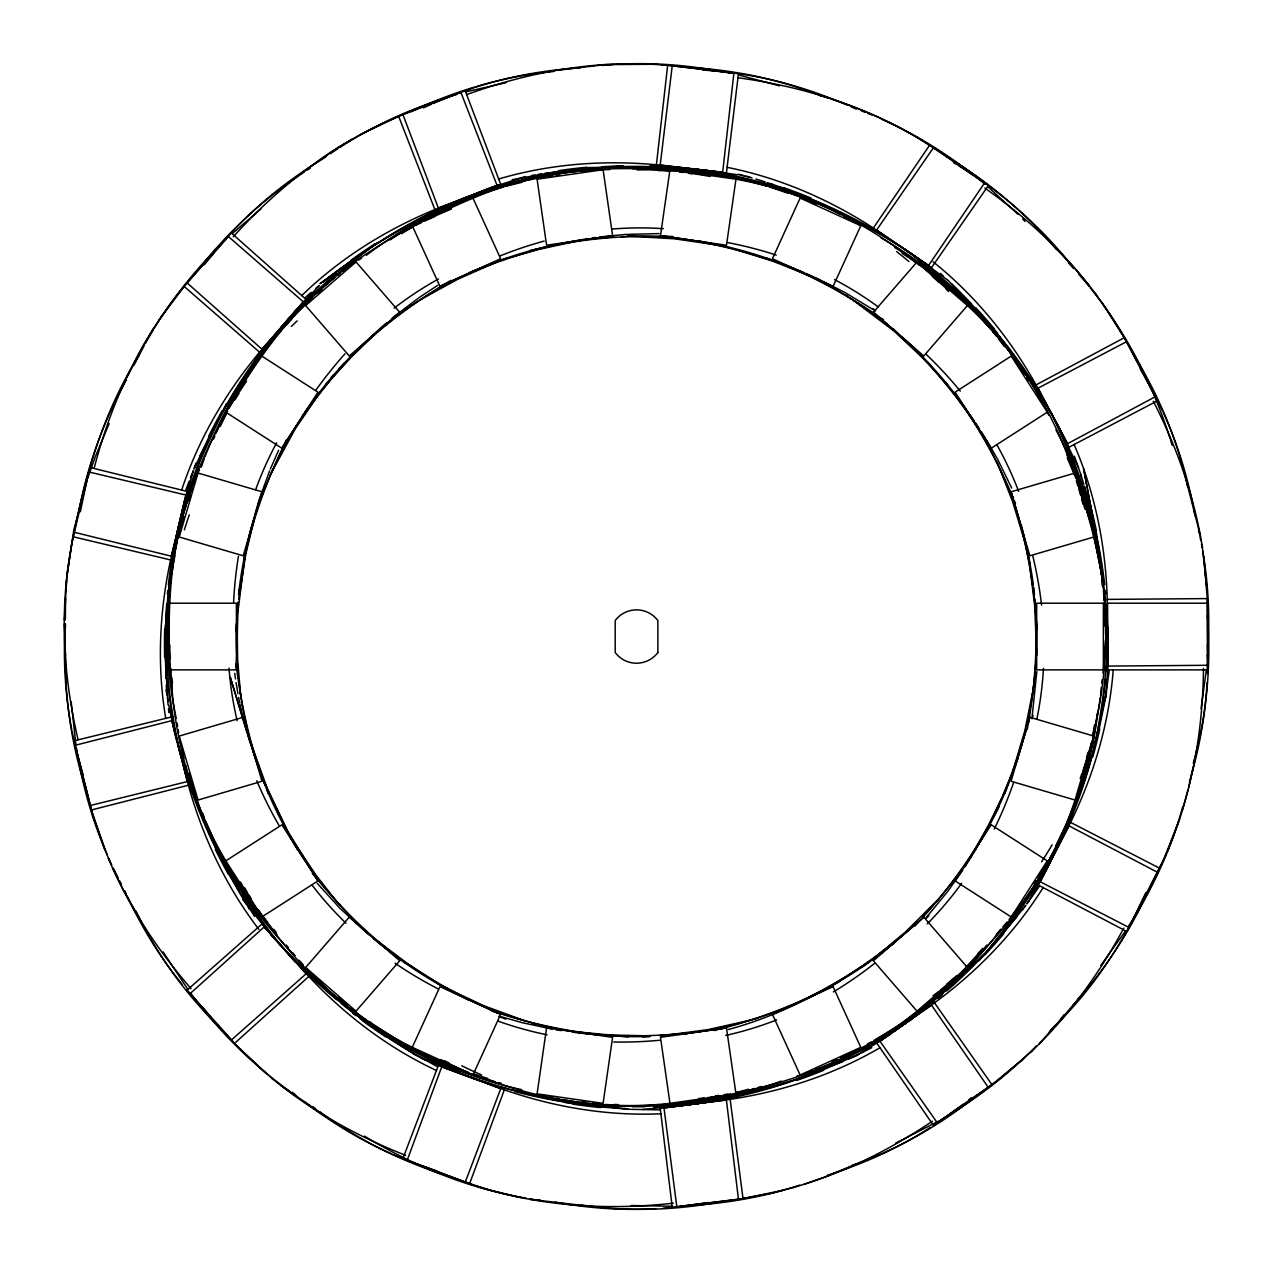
<?xml version="1.0" encoding="UTF-8"?>
<svg xmlns="http://www.w3.org/2000/svg" width="1273" height="1273" viewBox="0 0 1273 1273"><rect width="100%" height="100%" fill="white"/><g stroke="black" fill="none" stroke-linecap="round" stroke-linejoin="round"><path stroke-width="1.5" d="M65.528 654.147C64.764 698.416 71.447 742.716 84.479 784.995M1105.601 634.065L1105.394 614.286M64.398 620.031L66.832 576.303L71.829 543.094M237.096 623.945L237.653 660.066L240.724 696.347M1203.478 668.357C1202.905 731.179 1191.814 794.336 1167.007 852.226M169.85 645.045L169.707 669.884L172.332 689.441M1107.908 627.796C1107.335 671.285 1101.75 714.646 1092.107 757.037M65.591 598.294L65.337 619.951M1207.44 673.576L1207.504 655.054M1105.441 640.621L1104.28 660.21M236.126 631.694L236.571 623.102M237.43 613.475L238.051 602.288M165.633 628.814C167.543 583.655 175.069 538.877 186.049 495.07L88.744 471.917L80.358 511.746M169.707 603.195L236.396 603.195L236.396 669.884L169.707 669.884C167.829 614.684 169.102 558.354 185.985 505.254C195.819 472.776 209.727 441.588 227.008 412.404M168.195 605.152C165.538 643.072 168.386 681.31 176.279 718.481M65.91 591.118L66.61 580.345M65.146 623.929C63.125 659.366 65.082 695.106 71.829 729.97M1036.827 671.555L1032.148 716.269M1207.488 656.391C1210.034 621.304 1208.793 585.851 1202.746 551.145M1207.059 682.805C1205.276 716.365 1199.007 749.59 1189.459 781.781M168.848 597.514L169.611 589.892M1100.556 695.376L1101.225 687.579M1113.254 669.678C1109.229 722.762 1093.968 774.684 1070.577 822.406L1040.073 881.696L1129.008 927.476L1145.971 892.437M237.478 611.088L238.306 602.495M66.912 576.764L73.818 529.918L86.93 480.621M1105.998 697.397L1107.892 663.949L1107.383 625.807M238.735 592.995L239.085 589.288M1103.675 666.718L1102.975 673.21M238.688 599.058L245.784 554.232L255.825 512.669M1206.343 670.059L1201.044 708.711M656.407 164.79L667.657 65.384L733.932 72.895L722.666 172.285L656.407 164.79C603.497 159.841 549.522 163.978 498.475 179.047M169.898 578.658L166.015 628.241L165.92 678.461M1100.381 697.318L1093.189 743.273L1080.92 787.748M726.406 173.001L738.467 73.691L672.255 65.655L660.21 164.965L726.406 173.001L726.056 174.719M1109.229 670.616L1105.091 699.832L1099.204 728.888M170.28 575.396L174.672 545.751M170.662 578.34L167.415 624.343L169.723 669.964M1097.246 713.294C1091.757 759.567 1077.945 804.822 1056.335 846.131M192.096 488.164C171.903 542.473 165.14 601.397 169.914 659.016M170.884 576.685L171.839 570.113M1101.702 682.933L1102.163 679.702M1035.044 678.62L1035.474 675.597M637.057 169.914L669.884 169.723L735.969 179.207L726.485 245.228L660.48 235.728L669.964 169.723C710.541 171.012 750.847 178.952 788.974 192.859M170.502 582.27L171.059 578.467M171.616 574.68L173.844 561.425M1094.589 724.544L1092.711 735.523M1034.137 684.651L1024.813 730.75L1012.003 773.936M172.094 568.474L174.687 553.707M1028.377 723.478C1035.41 682.392 1037.877 640.446 1034.854 598.835M1106.571 692.035L1093.236 750.768L1073.425 810.551M244.814 557.272L237.908 611.899L236.396 669.884M174.958 544.112L178.443 526.099M1027.279 729.477L1027.836 726.485M1193.628 764.882L1195.045 757.18M245.132 555.41L249.779 533.323M175.022 552.068L177.472 540.627M88.744 471.917L73.309 536.792C58.844 603.593 62.616 673.369 78.051 739.629M78.783 511.444C87.63 465.313 103.67 420.551 126.536 379.497M186.049 495.07L170.614 559.945C159.332 611.883 156.929 665.954 165.745 718.449M174.178 559.531L174.958 555.776M1193.231 766.792L1188.584 787.621M72.211 541.296L74.12 532.257C86.659 470.278 105.166 408.474 139.489 354.801M1091.343 742.811C1079.679 801.799 1055.715 858.75 1019.212 906.742M178.809 524.492L184.919 499.048M243.732 560.486C252.77 518.732 267.41 478.234 286.425 439.997M1092.616 736.208C1102.02 699.291 1106.603 661.133 1105.696 623.038C1105.25 571.529 1090.69 521.644 1075.049 473.031L1067.029 454.986M90.081 467.509L187.211 491.442L171.25 556.19L74.12 532.257M1032.101 718.752L1033.008 715.124M177.838 539.004L180.018 530.3M250.24 531.509L258.769 500.814L269.605 470.883M1195.156 756.082C1207.265 710.366 1211.148 662.596 1207.44 615.495M94.122 468.305C111.101 402.698 140.157 339.541 183.471 287.109M1188.091 789.483L1182.458 809.803M1193.278 763.068L1194.233 759.567M185.428 497.122L193.385 470.676M180.877 526.815L183.805 516.44M1182.712 806.843C1171.176 849.139 1152.399 889.27 1128.674 926.06M1082.671 771.677L1093.841 736.065L1029.857 717.272C1016.793 765.089 998.462 811.697 972.858 854.247M1029.857 717.272L1011.064 781.256L1075.049 800.049L1093.841 736.065M181.705 514.372L199.766 461.749L222.727 410.781M1091.9 756.719C1079.249 800.112 1061.221 841.803 1040.073 881.696M1086.537 757.594L1088.144 752.263M181.609 490.28C198.206 439.694 225.464 392.943 259.581 352.191L303.404 301.924L227.994 236.189L204.253 264.752M87.519 478.759L95.38 456.546L109.176 423.559M194.005 468.798L195.931 463.229M188.659 500.973L190.441 495.865M1179.53 819.191L1164.031 858.67L1129.008 927.476M1075.049 800.049C1053.996 863.874 1015.44 921.318 966.334 966.971M1002.869 795.72L1011.51 775.352M1080.284 789.562L1068.397 819.907L1055.747 845.765M201.309 466.936L204.332 458.455M1017.7 758.867L1010.364 778.201M437.069 1171.001L407.089 1160.499L441.795 1066.679L504.347 1089.815C554.535 1107.287 607.921 1116.182 661.101 1113.764M407.089 1160.499L469.626 1183.635L504.347 1089.815M1080.204 778.392L1082.05 773.363M1007.93 785.155L1009.871 779.919M185.699 490.312L189.184 481.13M473.97 1185.258L402.873 1158.621L439.09 1063.512M465.218 1182.283L500.703 1088.749L438.342 1065.103M193.225 485.093L195.596 478.998M205.048 456.641C219.417 418.737 239.213 382.823 264.179 350.855M1072.232 813.622L1059.152 844.349M1004.572 793.843L1006.641 788.655M190.664 477.486L192.128 473.827M196.806 475.975L199.32 469.928M190.457 477.9L193.48 470.596M213.546 439.169L214.819 436.13M195.183 466.57L209.409 436.146M270.306 469.132L278.628 450.276M194.26 468.782L196.631 463.324M216.108 433.091C241.934 372.337 283.911 318.902 335.101 277.434M200.625 466.936L201.93 463.945M1163.22 860.707L1166.243 853.928M1149.63 888.172C1130.344 931.04 1104.359 970.933 1072.55 1005.575M122.319 387.533L126.345 378.59M495.006 1081.636L473.031 1075.049L412.277 1047.313L439.981 986.655L500.639 1014.358L472.935 1075.017C427.871 1060.393 386.244 1036.477 348.897 1007.516M860.787 225.751L833.083 286.409L772.425 258.705L800.128 198.047L860.787 225.751L858.05 224.143M220.261 426.407L227.549 411.37M199.877 456.1L225.544 406.851L255.65 360.402M1002.169 797.312L988.262 825.588L972.556 853.451M1058.436 845.861L1041.171 879.85M127.189 376.84L142.194 347.593L153.89 327.941M1059.979 1020.691C1104.996 975.866 1135.436 919.233 1162.456 862.394M269.908 475.609L295.161 428.985L322.053 389.299M133.872 365.367L144.39 345.158M223.459 409.365L226.387 403.716M999.066 806.732C977.059 850.316 948.369 890.4 915.001 925.98M1055.556 847.611L1049.986 857.891M1126.653 931.422L1038.084 884.942L1069.065 825.891L1157.65 872.371M1127.512 929.799L1131.824 921.62M229.204 408.06C246.214 375.79 266.566 344.967 291.644 318.361M1123.741 928.176C1099.331 973.622 1068.715 1016.013 1031.305 1051.673M1040.2 881.568L1027.104 903.623M145.233 343.615L153.158 330.057M1049.175 859.355L1038.036 877.797M1048.904 864.001L1018.782 910.768L985.334 953.541M223.173 410.861C245.848 371.764 273.313 335.595 303.404 301.924M968.801 859.577L971.617 854.979M971.872 855.838L964.87 866.929M1037.097 882.714L1038.545 880.375M154.049 328.561C173.987 296.036 198.27 266.248 225.719 239.801M246.532 381.168L225.798 412.197L281.89 448.255C310.517 401.838 344.856 358.509 386.403 322.976M964.982 865.688L966.923 862.648M1043.239 887.424C1015.027 932.552 977.362 971.442 934.493 1002.822L879.914 1041.155L937.405 1123.009L963.088 1104.296M225.798 412.197C254.043 364.746 285.566 318.059 328.482 282.511C354.308 260.504 382.871 241.79 413.2 226.578M281.89 448.255L317.948 392.164L261.84 356.106M234.805 399.817L238.863 393.596M962.818 870.064L947.685 891.466L926.251 917.499M1034.137 883.828L1036.127 880.836M1125.491 931.009L1100.747 965.475M873.358 228.058L929.529 145.281L984.713 182.723L928.542 265.5L873.358 228.058C828.803 199.097 779.108 177.679 726.899 167.288M158.839 320.303L184.171 286.473L227.994 236.189M930.42 269.224L988.357 185.54L985.318 183.423M1039.277 886.39L1027.932 902.462M302.306 415.985L304.295 413.184M256.796 358.811L267.314 344.649M1026.993 903.687L1029.348 900.504M305.281 411.768L310.389 404.862M1077.435 999.83L1079.79 996.664M1025.561 905.612L1003.283 933.316M1022.203 909.988L1025.799 905.262M1001.055 929.163C980.528 956.469 956.755 981.388 930.117 1002.79M312.474 402.109L331.012 379.259M1017.238 909.336L1009.091 919.567M198.572 269.43C228.265 231.479 264.084 198.317 304.406 171.935M325.427 384.844L327.718 381.916M1073.807 1004.461L1039.42 1043.653M269.701 341.546L275.143 334.624M1017.318 916.226L986.098 952.172L946.221 990.633M986.782 945.075C948.083 993.815 897.417 1032.737 840.626 1058.102M1060.823 1018.782L1064.164 1014.692M266.534 347.831L273.822 338.92M331.155 377.524L333.526 374.66M982.804 948.369C938.185 1001.66 880.805 1045.149 815.452 1069.591M280.681 327.813L285.168 322.451M1007.007 922.082L1002.774 927.062M220.229 245.466C249.031 211.143 284.134 182.405 322.324 159.125M286.298 321.098L296.641 309.307M917.037 261.904L967.432 305.568L923.768 355.979L873.373 312.299L917.037 261.904L948.608 290.642M276.336 336.04L281.381 330.248M979.048 960.749L984.3 954.766M332.158 377.954L352.319 356.042L379.227 330.121M1049.366 1032.069L1053.996 1026.802M1000.626 929.529L996.282 934.43M306.109 299.25L261.888 349.168L187.004 282.829L231.225 232.911L307.334 300.523M233.277 236.778C257.878 209.504 285.152 184.617 314.972 163.167C360.036 129.83 412.627 109.001 465.218 90.797L473.97 87.821M301.319 304.183L319.38 285.613M286.6 324.615L291.899 319.046M938.885 898.738L905.596 931.852L871.607 960.113M339.255 368.358L344.506 362.869M292.79 317.152L312.537 297.898M290.578 317.009L331.028 278.787L373.737 245.259M983.886 954.575C952.506 987.116 917.181 1015.647 879.914 1041.155M982.74 948.767L978.062 953.429M1036.206 1046.072C1007.914 1075.001 975.452 1099.777 940.461 1120.065M1050.32 1030.43L1057.242 1023.492M301.685 295.607C339.891 258.546 385.751 229.808 434.889 209.584L497.059 185.444L460.826 92.197L433.043 103.511M352.589 354.833C382.202 326.19 415.38 301.24 450.897 280.362M926.219 918.279L928.94 915.717M1032.451 1050.607L997.252 1080.936L933.475 1125.427L875.76 1041.585M232.275 233.596L260.949 208.899M206.592 1011.987L189.868 993.847L264.211 926.903L308.83 976.471C345.158 1015.249 388.297 1047.95 436.496 1070.513M189.868 993.847L234.487 1043.399L308.83 976.471M1024.67 1057.895L991.969 1084.691L937.405 1123.009M305.297 297.548L311.185 292.344M317.916 293.124L321.958 289.544M187.067 990.171L194.339 998.557M263.288 922.845L187.004 990.235L238.847 1048.188L273.202 1079.488M231.225 1040.152L306.109 973.813L261.888 923.896M940.19 990.314L967.432 967.496L923.768 917.101C867.661 967.83 801.783 1009.457 728.363 1029.523M383.221 326.509L387.31 322.928M943.245 993.211L937.262 998.334M923.768 917.101L873.373 960.765L917.037 1011.176L967.432 967.496M315.64 288.494L318.648 285.948M946.826 984.077L956.723 975.643M931.247 1003.363L934.271 1000.864M323.199 282.176L351.459 260.599M392.116 318.123L418.944 297.707L437.721 285.327M976.757 1095.56C939.522 1125.634 897.274 1149.567 852.083 1165.4M893.741 943.388C865.831 965.427 835.327 984.029 803.534 999.878M968.689 1099.872L971.49 1097.66M329.071 277.514C365.319 248.951 405.116 224.971 447.03 205.685M917.037 1011.176C864.828 1053.471 801.322 1080.968 735.333 1092.807M922.113 1010.746L908.174 1021.455M337.679 275.414L340.257 273.409M366.369 255.268C403.636 226.849 445.725 204.635 490.471 190.664M928.622 1003.999L900.711 1024.272L874.408 1040.136M933.077 995.741L938.79 991.428M868.616 962.356L862.617 966.764M342.867 271.42L345.476 269.462M304.645 171.043L333.096 150.946L352.589 138.996M343.439 266.407L320 283.752L359.607 254.95M905.342 1023.508L893.996 1031.655M348.118 267.537L350.759 265.611M375.042 244.336L377.651 242.507M353.433 263.734L356.106 261.856M323.167 158.711L326.031 156.706M876.651 1043.096L931.534 1005.209L988.357 1087.54M933.475 1125.427L936.514 1123.327M891.116 1033.628L881.027 1040.407M390.111 239.945C471.042 184.092 572.914 160.716 670.282 170.916M358.795 260.01L361.516 258.18M932.393 1121.195C889.668 1150.092 842.853 1173.388 793.159 1187.566M330.359 153.699L337.631 148.861M905.564 1023.397L857.907 1051.45L802.388 1077.388M908.524 1021.439L911.5 1019.498M404.814 309.45L407.376 307.811M307.366 170.025L310.31 168.131M261.84 916.974L225.798 860.866L281.89 824.809L317.948 880.916L261.84 916.974L243.143 886.74M930.356 1127.417C898.499 1148.103 863.54 1163.824 827.355 1175.265M879.579 1041.362L853.037 1057.465M340.575 146.984L344.999 144.167M401.52 233.723L417.401 224.112M409.938 306.172L412.516 304.549M375.392 244.623C413.645 220.531 454.763 201.277 497.059 185.444M415.109 302.942L417.703 301.351M346.479 143.244C380.882 121.937 418.324 105.643 457.15 94.329M420.313 299.776L457.516 279.376L497.282 261.697M880.057 1047.695C834.101 1074.539 782.688 1091.47 730.145 1099.331L663.997 1107.908L676.854 1207.106L708.297 1202.476M938.885 1120.956L895.731 1143.106M419.008 223.221C467.477 195.596 521.469 177.011 577.099 171.473M839.639 981.388C802.07 1002.297 761.747 1018.098 720.216 1029.077M1036.063 384.907L1124.266 337.711L1155.725 396.508L1067.538 443.704L1036.063 384.907C1009.775 337.982 975.166 295.495 933.109 261.808M360.514 134.524L398.672 116.336L460.826 92.197M1162.456 410.67L1126.653 341.641L1038.084 388.138L1069.065 447.189L1157.65 400.693L1154.229 394.137M871.798 1047.679L861.28 1053.01M867.629 1043.78L871.05 1041.998M792.236 1005.368L801.942 1000.673M416.526 224.971L421.522 222.568M859.53 1053.901L823.345 1069.766M451.533 208.963L412.277 225.751L439.981 286.409C484.679 264.975 531.907 248.299 580.822 239.801M854.851 1056.288L857.875 1054.887M411.131 111.706C455.909 90.208 504.331 76.157 553.819 71.447M412.277 225.751C451.501 207.976 490.376 187.37 533.069 179.111M439.981 286.409L500.639 258.705L472.935 198.047M423.288 107.919L431.42 104.227M856.315 1163.92L825.795 1176.698L804.059 1184.256M448.812 204.858L455.241 201.977M424.864 220.961L435.032 216.41M848.757 1059.025L851.812 1057.672M832.351 1061.682L837.316 1059.534M1067.458 447.873L1069.065 447.189M456.848 201.261L489.262 188.229L525.399 176.486M842.631 1061.698L792.442 1080.475L741.507 1094.939M469.832 272.247L497.154 261.808M477.884 193.05L481.099 191.762M465.218 90.797L500.703 184.33L438.342 207.976L402.873 114.443M498.666 261.14L507.386 257.878M809.31 1071.85L812.381 1070.736M466.873 94.552C530.793 71.24 599.615 59.083 667.657 65.384M781.304 1081.095C740.202 1096.005 696.713 1104.518 652.969 1105.441M462.879 198.317L496.693 187.242L533.116 177.79M477.614 193.671L480.239 192.812M498.793 261.236L508.643 257.973M796.93 1076.051L800.049 1075.049M799.826 1185.083C762.368 1197.527 723.08 1204.051 683.696 1205.833M796.293 1079.568C753.393 1093.793 708.854 1102.657 663.997 1107.908M758.103 1087.492L761.238 1086.49M475.704 87.216C507.036 77.112 539.593 70.986 572.389 68.36M510.298 257.464L538.829 249.397L576.908 241.202M754.969 1088.479C713.119 1101.527 669.073 1107.478 625.266 1105.696M1093.841 537.015L1029.857 555.792L1011.064 491.808L1075.049 473.031L1087.285 506.67L1096.371 541.598M492.301 190.075L503.344 186.86M748.54 1089.242L736.001 1092.616M755 1019.005L757.944 1018.193M794.67 1187.168L771.311 1193.262L740.281 1199.086M752.072 1019.8L707.677 1029.666L663.058 1035.57M465.838 91.879L506.113 82.65M505.206 186.383L522.01 182.278M83.382 775.989L74.98 745.341L171.919 720.613L188.388 785.234C202.693 837.093 226.133 886.629 258.896 929.401M74.98 745.341L91.465 809.962L188.388 785.234M714.312 1030.589L717.272 1029.841M784.391 1190.016L743.002 1198.545L676.854 1207.106M108.969 859.896L93.104 816.232L74.12 740.822L172.985 716.588M90.081 805.57L187.211 781.622L171.25 716.874M529.6 250.654L536.967 248.872M738.308 1095.703L715.426 1100.588M512.239 179.684L558.831 171.187M730.607 1094C675.756 1107.144 618.089 1109.992 562.539 1099.506M534.883 177.408L580.997 168.8M538.813 248.426L548.106 246.437M549.952 246.039C590.37 237.956 631.758 234.9 672.924 236.539M534.708 178.777L538.24 178.125M541.757 177.456L545.29 176.804M713.787 1100.89L702.298 1102.927M531.589 175.531L534.883 174.958M580.424 240.549L583.973 239.961M724.385 1094.621L728.029 1094.016M695.726 1104.009L699.004 1103.468M717.367 1202.46C672.637 1210.543 626.618 1211.625 581.618 1204.99M538.177 174.401L541.486 173.876M582.668 239.499L588.221 238.608M558.99 70.126L604.946 64.637L653.813 64.271M548.822 176.199L552.387 175.658M555.935 175.101L559.484 174.56M707.82 1097.612L735.969 1093.857L726.485 1027.852C675.724 1036.111 623.754 1038.768 572.643 1032.196M544.796 173.367L608.017 167.161L669.312 167.018M690.793 1104.725L642.515 1109.499M726.485 1027.852L660.48 1037.336L669.964 1103.357L735.969 1093.857M584.323 168.307L590.974 167.384M715.187 1095.91L718.879 1095.417M591.929 238.019L595.637 237.526M599.344 237.017L625.441 234.439L659.143 233.596M672.255 1207.409L660.21 1108.115L726.406 1100.079L738.467 1199.373L663.058 1208.22M679.607 1206.533L683.283 1206.104M673.274 1203.192C607.189 1210.607 539.227 1206.358 475.704 1185.847M687.006 1033.724L680.164 1034.344M698.941 1098.504L704.255 1097.963M698.495 1103.755L677.252 1105.569M669.964 1103.357C603.163 1110.708 534.883 1099.506 472.967 1073.791M602.097 65.464L612.854 64.589M580.361 171.155L590.131 170.375M587.442 168.147C629.18 164.853 671.205 166.381 712.769 171.107M576.271 68.042L580.186 67.803M655.675 1208.698C622.051 1210.671 588.253 1208.172 555.139 1202.237M673.306 1034.869L659.509 1035.554M673.688 1105.76L654.067 1106.603M642.626 1036.843L650.057 1036.477M620.015 64.175C657.154 62.25 694.453 65.735 730.813 73.309M599.917 169.85L609.719 169.564M632.633 168.704C669.884 167.256 707.358 170.773 743.575 179.604M649.119 1035.824L610.674 1035.013L569.89 1031.21M645.109 1106.746L632.554 1106.746M671.937 1206.231L631.233 1205.531M1107.239 599.392L1207.265 598.596L1207.806 665.286L1107.781 666.081L1107.239 599.392C1105.76 546.276 1095.162 493.208 1074.046 444.341M1207.552 603.195L1107.526 603.195L1107.526 669.884L1207.552 669.884L1207.44 599.503M659.685 1109.897L630.183 1109.308L600.617 1106.953M658.459 170.614C721.489 171.362 784.836 185.412 840.88 214.66M627.573 236.142L674.531 238.815L719.102 245.323M625.361 1106.651L575.173 1103.643M628.528 1036.827L613.379 1035.888M689.871 67.533C735.253 69.983 780.301 79.547 822.549 96.398M618.598 1105.378L605.264 1104.439M675.979 167.4L685.956 168.084M582.143 1205.388L530.332 1199.373M614.604 1104.423L618.439 1104.662M628.098 1109.26L568.283 1102.068L510.091 1089.577M702.298 69.872L733.932 72.895M1105.776 669.741L1107.526 669.884M661.228 64.7L670.425 65.496M692.592 168.641L738.101 174.783M609.592 1035.601C569.556 1032.069 529.966 1023.651 491.808 1011.048M592.772 1103.166L598.135 1103.707M565.164 1102.577L568.49 1102.943M714.424 171.298L722.666 172.285M679.464 172.03L683.14 172.492M731.132 72.784L734.792 73.245M582.095 1101.75L585.66 1102.227M660.48 235.728C709.666 241.854 758.406 253.359 804.154 272.661M738.181 77.796C805.602 86.85 872.196 108.062 929.529 145.281M669.964 169.723L710.318 176.454M536.872 1199.787L540.452 1200.264M691.7 168.561L745.978 179.175L795.195 193.337M688.645 173.319L692.321 173.892M555.951 1029.777L561.504 1030.621M529.759 1198.72L533.307 1199.261M738.467 73.691C776.005 79.021 812.62 90.065 847.372 105.15M526.195 1198.132C468.798 1188.727 414.091 1166.132 364.476 1136.137M572.118 1103.07C527.515 1095.735 483.963 1082.862 441.795 1066.679M552.275 1029.109L522.964 1022.871L501.307 1016.777M700.007 241.218L703.38 241.838M740.043 175.117L749.702 177.011M735.969 179.207C803.343 191.205 866.818 222.027 919.52 265.436M556.11 1098.249L559.324 1098.885M706.738 242.554L721.871 245.944M723.51 246.198L727.154 246.978M520.673 1197.591L489.707 1190.016L469.626 1183.635M549.729 1096.88L552.912 1097.581M521.771 1089.672C480.923 1080.713 441.317 1065.772 405.085 1044.799M738.483 74.932L779.49 85.848M543.348 1095.401L546.531 1096.148M73.309 536.792L170.614 559.945M723.557 246.341L731.927 248.506M498.173 1082.48L501.371 1083.307M745.453 180.034L767.603 186.24M738.786 174.258L744.482 175.785M500.384 1086.919L508.468 1089.131M733.614 248.935L773.618 261.474L813.32 277.323M746.376 176.295L752.057 177.934M487.798 1078.47L473.636 1073.982M532.337 1023.237L535.249 1024.129M755.844 179.032L765.28 181.959M490.741 1084.103L471.694 1077.976M446.855 1175.679L452.042 1177.286M819.876 95.475L829.232 98.387M526.513 1021.423L483.835 1005.718L443.115 986.559M769.433 186.845L787.589 193.114M187.211 491.442L188.881 491.999M767.142 182.58L772.775 184.458M445.136 1175.138C400.406 1160.801 357.888 1139.478 319.889 1111.838M831.094 98.976C865.926 110.369 899.597 125.661 930.356 145.663M798.378 194.387L801.56 195.469M770.547 183.789L773.713 184.887M804.727 196.567L807.894 197.681M470.135 1077.419L443.768 1067.554L413.152 1053.901M774.652 185.078L783.977 188.372M468.353 1072.232C426.487 1057.386 386.101 1037.081 351.65 1008.789M780.015 187.163L795.673 193.146M790.533 193.432L798.362 196.392M765.932 257.878C804.727 272.136 841.596 291.453 875.872 314.511M404.591 1159.289L409.779 1161.262M861.375 110.878L864.749 112.183M405.737 1155.343C357.681 1136.582 311.917 1111.297 272.008 1078.47M868.091 113.504L871.432 114.872M798.792 194.403L801.895 195.66M498.857 1016.379L505.779 1019.196M800.017 197.076L816.55 204.046M804.982 196.933L808.069 198.238M392.657 1154.356L402.873 1158.621M811.14 199.543L864.844 225.353M458.009 1071.771L460.555 1072.853M460.444 1073.314L410.367 1049.047L363.871 1020.994M810.726 198.986C849.218 215.471 885.722 236.348 920.331 259.851M805.873 273.409L812.747 276.416M500.639 1014.358C455.177 994.627 411.64 969.851 373.18 938.456M881.362 119.089C918.804 135.527 953.461 157.932 984.777 184.139M472.935 1075.017L440.872 1059.709M850.953 106.757L856.315 109.16M814.975 278.071L819.907 280.299M390.954 1153.593C360.211 1140.019 331.362 1122.372 304.645 1102.036M814.465 277.164L844.588 292.281L873.405 309.785M444.293 1060.648L449.289 1063.162M468.846 1000.307L443.099 986.4M1070.577 822.406L1159.528 868.17M412.277 1047.313C352.112 1017.398 300.73 971.06 262.54 915.939M437.037 1066.456L411.195 1052.214L386.117 1036.381M843.776 216.187L849.521 219.306M438.198 983.886L441.476 985.668L407.933 963.9L374.007 938.265M867.725 226.928L876.508 231.829M881.107 237.924C917.96 258.928 951.679 285.566 980.146 317.041M425.277 1060.25C391.209 1041.298 359.257 1018.623 329.771 993.147M877.956 232.673L880.852 234.343M953.509 162.578L956.58 164.424M946.635 156.579L951.265 159.38M886.629 237.733L893.773 242.061M403.414 1043.86L374.421 1025.131M322.324 1113.955L280.935 1085.551M894.919 247.63C957.216 284.802 1008.518 339.78 1042.826 403.573M958.108 165.347L984.713 182.723M1036.588 884.003L1038.084 884.942M895.19 242.936L909.177 251.927M952.793 160.35C991.699 184.49 1026.945 214.58 1056.574 249.508M902.207 253.391L908.429 257.448M969.915 173.033L973.018 175.101M845.463 294.859L848.009 296.545M910.561 252.834L947.223 279.774M850.523 298.232L894.028 331.075L931.231 365.765M359.909 1018.32L362.55 1020.119M293.649 1094.032L296.545 1096.021M921.7 260.79L928.542 265.5M931.534 267.855L876.651 229.983L933.475 147.652C985.779 180.782 1036.206 218.813 1073.807 268.619M979.239 179.222L982.279 181.323M909.988 258.467L916.083 262.699M880.9 317.964L883.398 319.714M352.716 1013.34L355.963 1015.631M984.777 188.038C1026.945 217.747 1065.342 253.247 1096.228 294.684M286.536 1088.94L289.385 1090.977M369.775 1021.71L372.878 1023.985M920.65 265.866C958.155 292.885 992.192 325.379 1017.843 364.03M312.84 1106.619L315.656 1108.703M285.136 1087.906C249.206 1061.507 217.54 1029.443 191.03 993.624M407.217 964.536C371.796 938.44 339.986 907.538 312.315 873.358M912.041 254.584L954.845 290.133L994.356 329.675M362.694 1019.689C326.604 992.463 294.015 960.844 264.211 926.903M872.721 308.543L875.649 310.867M346.304 1005.447L326.381 988.246L305.584 967.432M292.344 1092.282L295.4 1094.78M369.854 934.828L360.211 926.68M368.868 934.843L339.923 908.238L317.2 883.319M873.373 312.299C911.436 344.044 946.221 380.086 974.275 421.045M337.854 997.3L347.449 1005.431M939.745 277.243L942.084 279.233M987.8 186.638L1017.827 214.15M184.171 286.473L259.581 352.191M932.202 276.257L939.108 282.495M328.259 991.858L305.074 970.615L282.383 947.478M265.023 1072.63L234.487 1043.399M940.476 273.361L943.357 276.034M902.414 337.106C931.772 364.746 957.185 396.364 979.462 429.924M947.701 280.044L971.331 303.881M967.432 305.568C1016.745 351.237 1052.978 410.177 1074.11 473.811M951.647 283.879C988.723 319.937 1020.612 361.214 1046.979 405.689M945.919 288.86L948.592 291.485M1050.32 242.65L1074.476 268.03L1089.258 285.661M295.002 955.705C253.136 913.759 220.213 862.792 199.638 807.193M1022.68 218.972L1025.067 221.438M215.471 1023.253C183.041 990.521 155.958 952.506 135.909 911.022M1068.333 262.699L1073.107 267.855M280.012 944.9L270.719 934.509M303.372 965.029L298.996 960.16M995.422 330.853L997.539 333.224M276.83 934.462L246.166 896.208L222.075 857.175M295.384 962.277C264.418 927.667 237.956 889.143 215.63 848.439M983.981 321.321L988.994 327.129M191.077 988.66C157.231 949.722 128.462 906.058 108.396 858.448M1078.947 274.395L1084.628 281.031M273.679 929.322L276.098 932.138M267.33 930.563L242.729 899.438M292.583 952.729L294.7 955.227M339.796 905.517L316.356 875.649L293.697 841.899M182.294 984.538C160.223 957.646 141.987 927.699 127.189 896.24M1085.742 282.383L1089.067 286.425M286.33 945.139L288.398 947.685M992.669 331.569L996.298 336.04M267.648 922.241C229.586 876.349 200.291 822.644 185.476 764.723M994.118 330.057C1022.633 365.128 1046.708 403.636 1067.538 443.704M1090.181 287.778C1126.207 332.333 1152.765 384.144 1170.11 438.644M945.473 381.948L947.796 384.939M998.669 339.064L1004.492 346.702M951.233 389.474C976.28 422.843 996.886 459.458 1013.181 497.838M1095.305 293.411L1109.292 313.11L1126.653 341.641M187.799 989.28L163.103 951.902M934.493 1002.822L991.969 1084.691M1101.606 302.019L1124.266 337.711M258.403 909.813L261.506 914.412M975.325 422.604L979.478 428.842M254.52 916.417L228.981 874.217M1018.83 365.526L1024.765 374.533M317.948 880.916L287.873 831.333L267.807 790.326M248.378 894.203L251.338 898.913M981.499 431.993L985.493 438.342M247.901 906.694L249.683 909.511M1133.225 354.117C1158.589 394.71 1177.254 439.535 1187.534 486.302M1026.643 377.604L1028.536 380.675M246.15 903.846C224.223 867.836 206.29 829.439 191.857 789.833M292.917 840.61L289.83 835.486M139.489 918.279L123.131 889.525L113.011 868.87M986.495 439.917L997.682 459.41L1011.685 488.02M244.575 887.79L247.423 892.596M294.477 844.492L297.93 850.412M1140.242 368.756L1155.725 396.508M286.807 830.314L289.066 834.197M1047.854 407.201L1050.496 411.768M225.798 860.866C191.348 803.168 173.176 736.399 170.837 669.391M1051.387 413.279L1055.667 420.917M289.464 835.454L292.806 841.469M240.517 882.078L242.236 885.212M1056.495 422.445L1078.502 467.589M1055.969 429.972C1082.273 478.68 1097.756 532.782 1103.468 587.728M287.873 832.399L263.416 779.903L248.983 739.199M119.662 880.9L121.349 884.099M1153.322 401.25C1176.857 447.157 1194.345 496.422 1202.428 547.47M118.007 877.686L113.217 868.011M1051.418 412.913L1075.112 466.793L1095.051 528.263M1047.313 412.293L1048.761 415.221M215.137 842.837L220.213 853.165M111.674 864.765L108.666 858.225M215.996 848.534C196.694 807.655 182.532 764.516 171.919 720.613M214.357 841.087L205.94 821.737M124.738 890.909L126.345 894.473M1067.172 457.85L1075.956 478.314M1163.22 412.372C1176.952 442.32 1186.754 474.002 1193.231 506.272M997.03 462.051L1012.624 501.594L1025.242 543.332M107.218 854.947C93.04 822.692 83.35 788.576 77.43 753.887M1014.342 500.655L1015.504 503.471M267.235 788.353L250.383 741.586M266.996 790.247L268.396 793.779M398.672 116.336L434.889 209.584M202.502 812.763L204.571 818.141M1076.608 480.048L1092.139 527.165L1101.957 575.953M104.911 850.03L91.465 809.962M263.002 779.585L264.975 784.932M199.065 805.618L194.467 792.283M1074.428 456.211L1077.722 465.488M189.088 781.908L191.316 788.242M262.333 777.803C249.237 740.87 240.581 702.41 236.078 663.504M1078.358 467.35L1080.22 472.951M185.381 770.786L188.531 780.333M85.036 786.714L87.248 793.604M1076.337 480.86L1078.008 486.159M1080.841 474.829L1083.784 484.249M182.898 762.829L184.887 769.194M1187.136 483.804L1200.455 536.251M1080.554 473.588L1081.525 476.786M255.38 758.803L230.27 677.204L246.723 731.768M1170.651 440.299L1172.194 445.295M1011.064 491.808C1025.147 536.729 1034.742 583.257 1036.859 630.358M190.743 780.269L193.894 790.581M1075.049 473.031L1084.914 509.025M247.742 732.962L249.301 738.165M500.703 184.33L501.196 186.017M180.066 753.234L182.405 761.222M1084.341 486.143L1089.115 503.296M1079.027 489.723L1080.554 495.086M248.426 737.401L242.586 715.712M1084.357 486.413L1094.7 528.725L1102.609 574.537M188.802 773.332L190.218 778.551M177.424 743.623L179.604 751.643M1095.926 531.509L1096.769 534.755M1081.573 498.666L1082.941 504.092M175.037 734.314L176.979 742.016M1021.264 525.049L1022.919 531.716M1025.608 544.78L1026.69 549.14M1027.04 550.588L1030.128 564.416M183.885 758.374L181.721 748.795M174.56 732.389L168.768 705.306M240.12 704.749L242.172 713.882M1023.333 533.371L1029.141 562.125M179.413 750.895C170.311 709.65 165.856 667.434 165.315 625.218M1198.514 529.998L1199.293 533.514M72.211 731.784L74.12 740.822M1200.041 537.031L1200.757 540.548M238.656 697.381L239.754 702.903M1099.029 549.968L1083.594 468.703L1099.029 549.968L1105.616 600.792M1201.457 544.08L1202.11 547.613M1193.628 508.182L1195.045 515.899M1097.024 545.974L1098.981 557.303M167.4 697.556L168.068 701.439M236.062 682.63L237.94 693.705M178.125 729.524L178.666 732.755M1029.443 563.828L1034.647 605.423L1036.763 655.356M75.871 744.228L71.161 701.566M76.475 748.094L77.08 751.977M177.122 723.064L177.615 726.294M166.158 689.791L166.731 693.674M1202.221 545.926L1207.075 590.274M1099.251 559.213L1100.047 564.91M234.741 673.353L235.521 678.923M171.744 677.459L172.492 682.98M241.488 702.394L241.886 705.417M730.145 1099.331L743.002 1198.545M1103.039 577.799L1103.866 584.323M1203.797 556.476L1207.265 598.596M168.466 708.775L168.943 712.673M1100.588 568.697L1101.225 574.425M170.741 668.23L171.139 671.921M1104.614 590.847L1104.964 594.109M168.036 704.86L165.219 657.584M1102.513 580.918L1103.007 585.898M1103.818 591.054L1104.662 601.031M1033.883 587.49L1034.249 591.277M1105.044 597.419L1107.781 666.081M1101.861 580.154L1102.323 585.898M1105.935 604.134L1106.905 617.485M1103.452 590.895L1104.137 600.888M166.874 695.138L166.238 685.145M1104.9 604.357L1105.266 610.976M65.496 655.022L64.398 623.881M660.13 1106.348L660.21 1108.115M1104.343 606.266L1104.773 626.014M1207.472 644.154L1207.806 665.286M65.4 623.579L65.496 627.207M1106.38 603.816A470.994 470.994 0 0 1 1106.253 671.189M1105.616 678.859A470.994 470.994 0 0 1 946.81 990.887M942.386 994.706A470.994 470.994 0 0 1 937.915 998.478M928.86 1005.829A470.994 470.994 0 0 1 653.861 1107.208M617.278 1107.128A470.994 470.994 0 0 1 514.499 1091.438M494.035 1085.455A470.994 470.994 0 0 1 341.18 1003.41M336.661 999.719A470.994 470.994 0 0 1 242.316 894.267M239.197 889.429A470.994 470.994 0 0 1 167.447 678.859M166.556 667.338A470.994 470.994 0 0 1 166.683 603.816M167.447 594.22A470.994 470.994 0 0 1 167.813 590.433M168.402 584.753A470.994 470.994 0 0 1 267.25 344.203M273.345 336.661A470.994 470.994 0 0 1 336.661 273.345M341.18 269.669A470.994 470.994 0 0 1 594.22 167.447M601.89 166.827A470.994 470.994 0 0 1 623.054 165.745M650.01 165.745A470.994 470.994 0 0 1 669.264 166.683M678.859 167.447A470.994 470.994 0 0 1 889.429 239.197M894.267 242.316A470.994 470.994 0 0 1 1104.662 584.753M1105.266 590.433A470.994 470.994 0 0 1 1105.616 594.22M228.472 874.535A2195.479 1069.622 -33.9 0 1 215.185 849.043M481.576 1074.969A2070.089 991.46 -85 0 1 461.765 1065.803M164.631 657.632A2185.041 1064.769 -6.1 0 1 164.694 628.894M208.852 435.907A2195.479 1069.622 21.5 0 1 222.298 410.495M351.077 260.138A2195.479 1069.622 49.2 0 1 374.787 243.875M184.362 529.886A2070.089 991.46 -2 0 1 189.327 514.785M558.704 170.614A2185.041 1064.769 77 0 1 587.251 167.224M291.374 326.397A2070.089 991.46 25.7 0 1 297.134 320.907M784.152 187.815A2185.041 1064.769 -75.3 0 1 810.996 198.079M975.786 307.795A2195.479 1069.622 -47.7 0 1 994.786 329.373M1089.688 503.106A2195.479 1069.622 -20 0 1 1096.499 531.048M896.606 251.561A2070.089 991.46 -71.2 0 1 908.954 261.57M1099.777 728.983A2185.041 1064.769 7.8 0 1 1092.839 756.878M1003.776 933.682A2195.479 1069.622 35.4 0 1 984.65 955.148M823.615 1070.307A2195.479 1069.622 63.1 0 1 796.707 1080.427M1052.087 844.906A2070.089 991.46 11.9 0 1 1041.616 861.773M600.601 1107.558A2185.041 1064.769 -89.2 0 1 572.07 1104.009M385.814 1036.906A2195.479 1069.622 -61.6 0 1 362.2 1020.516M1014.167 914.237A1207.186 775.4 30.9 0 1 1012.194 917.547M313.954 975.579A1207.186 775.4 -50.9 0 1 304.915 968.371M195.485 478.346A1207.186 775.4 14.5 0 1 196.917 472.744M352.43 263.686A1207.186 775.4 47.3 0 1 355.262 261.076M857.668 223.221A1207.186 775.4 -67.3 0 1 861.232 224.716M1104.359 665.986A1207.186 775.4 -1.8 0 1 1104.487 669.853M1036.302 619.49A400.136 400.136 0 0 1 1036.222 655.484M1035.904 661.164A400.136 400.136 0 0 1 1010.698 778.328M1008.566 783.818A400.136 400.136 0 0 1 922.241 916.671M916.671 922.241A400.136 400.136 0 0 1 678.334 1034.488M672.494 1035.044A400.136 400.136 0 0 1 661.148 1035.904M649.787 1036.445A400.136 400.136 0 0 1 623.277 1036.445M611.915 1035.904A400.136 400.136 0 0 1 600.585 1035.044M594.73 1034.488A400.136 400.136 0 0 1 356.392 922.241M350.823 916.671A400.136 400.136 0 0 1 238.592 678.334M238.019 672.494A400.136 400.136 0 0 1 237.049 659.271M236.762 653.59A400.136 400.136 0 0 1 236.619 623.277M237.049 613.809A400.136 400.136 0 0 1 237.86 602.463M238.592 594.746A400.136 400.136 0 0 1 350.823 356.392M356.392 350.823A400.136 400.136 0 0 1 613.809 237.049M621.383 236.683A400.136 400.136 0 0 1 916.671 350.823M922.241 356.392A400.136 400.136 0 0 1 1033.342 585.007M1034.058 590.847A400.136 400.136 0 0 1 1034.472 594.746M1035.044 600.585A400.136 400.136 0 0 1 1035.904 611.915M316.165 389.777A1016.936 591.611 63 0 1 345.015 353.799M394.137 308.146A1016.936 591.611 63 0 1 438.517 278.962M500.416 255.746A1016.936 591.611 -84.3 0 1 544.16 241.074M611.995 229.06A1016.936 591.611 -84.3 0 1 663.281 228.663M727.901 242.602A1016.936 591.611 -51.6 0 1 776.228 255.061M834.563 279.614A1016.936 591.611 -51.6 0 1 878.068 306.793M926.378 354.531A1016.936 591.611 -18.9 0 1 960.288 391.145M996.982 444.945A1016.936 591.611 -18.9 0 1 1018.655 491.426M1032.817 555.999A1016.936 591.611 13.9 0 1 1041.569 605.136M1043.462 668.389A1016.936 591.611 13.9 0 1 1036.827 719.261M1013.451 783.038A1016.936 591.611 46.6 0 1 994.245 829.089M961.64 883.335A1016.936 591.611 46.6 0 1 927.269 923.848M874.408 963.55A1016.936 591.611 79.3 0 1 833.354 991.922M776.594 1019.928A1016.936 591.611 79.3 0 1 725.785 1035.41M659.844 1040.248A1016.936 591.611 -68 0 1 613.761 1041.998M547.088 1034.79A1016.936 591.611 -68 0 1 497.679 1020.978M437.88 988.771A1016.936 591.611 -35.2 0 1 395.028 963.2M345.97 923.211A1016.936 591.611 -35.2 0 1 311.885 884.878M278.994 825.461A1016.936 591.611 -2.5 0 1 256.764 780.779M237.112 720.613A1016.936 591.611 -2.5 0 1 229.013 668.118M893.423 329.166A1199.723 716.126 -54.2 0 1 898.467 333.812M233.611 602.161A1016.936 591.611 30.2 0 1 238.433 556.285M255.698 489.596A1016.936 591.611 30.2 0 1 276.639 442.781M546.578 1027.852L537.095 1093.857L603.1 1103.357L612.599 1037.336L546.578 1027.852M198.015 473.031L179.222 537.015L243.223 555.792L261.999 491.808L198.015 473.031M991.174 824.809L955.116 880.916L1011.223 916.974L1047.281 860.866L991.174 824.809M349.295 917.101L305.631 967.496L356.026 1011.176L399.706 960.765L349.295 917.101M356.026 261.904L305.631 305.568L349.295 355.979L399.706 312.299L356.026 261.904M1011.223 356.106L955.116 392.164L991.174 448.255L1047.281 412.197L1011.223 356.106M833.083 986.655L772.425 1014.358L800.128 1075.017L860.787 1047.313L833.083 986.655M243.223 717.272L179.222 736.065L198.015 800.049L261.999 781.256L243.223 717.272M603.1 169.723L537.095 179.207L546.578 245.228L612.599 235.728L603.1 169.723M1103.357 603.195L1036.668 603.195L1036.668 669.884L1103.357 669.884L1103.357 603.195M657.87 652.54L657.87 620.524A26.669 26.669 0 0 0 615.193 620.524L615.193 652.54A26.669 26.669 0 0 0 657.87 652.54"/></g></svg>
